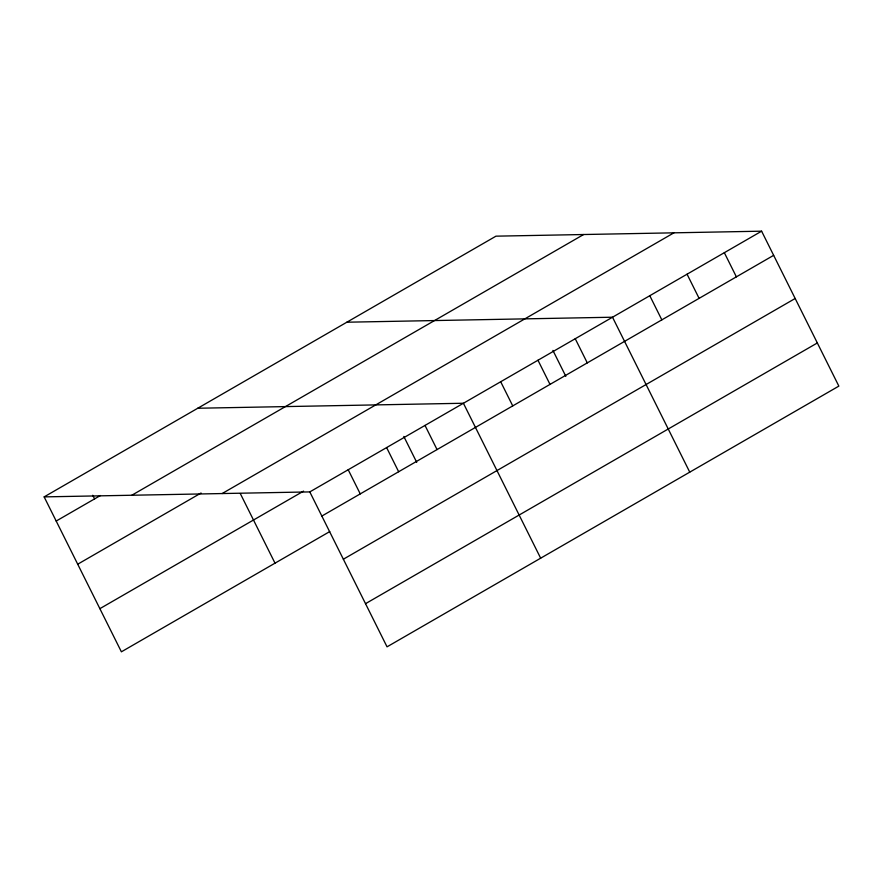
<?xml version="1.0" encoding="UTF-8"?>
<svg xmlns="http://www.w3.org/2000/svg" width="883" height="883" viewBox="0 0 883 883"><rect width="100%" height="100%" fill="white"/><g stroke="black" fill="none" stroke-linecap="round" stroke-linejoin="round"><path stroke-width="1.32" d="M44.15 496.886L495.959 236.169L761.61 231.18L838.85 386.114L387.041 646.831L309.801 491.908L44.15 496.886L121.39 651.82L329.756 531.577M56.192 521.047L100.419 495.529M131.81 495.242L583.619 234.525M77.715 564.204L201.07 493.012M222.141 493.553L673.939 232.825M99.878 608.663L303.575 491.114M309.801 491.908L761.61 231.18M321.842 516.058L773.651 255.342M343.366 559.215L795.164 298.498M365.529 603.674L817.338 342.957M346.853 322.207L612.515 317.218L689.755 472.151M197.759 408.244L463.409 403.255L540.661 558.188M724.336 252.693L736.378 276.854M687.062 274.205L699.104 298.366M649.789 295.717L661.831 319.867M575.241 338.73L587.283 362.891M552.913 350.408L565.826 376.301M537.968 360.242L550.01 384.403M500.694 381.754L512.736 405.904M425.01 425.418L437.052 449.579M403.818 436.445L416.721 462.339M386.611 447.582L398.652 471.743M348.2 469.745L360.253 493.906M240.308 493.575L275.01 563.166M92.792 495.264L94.602 498.884"/></g></svg>
